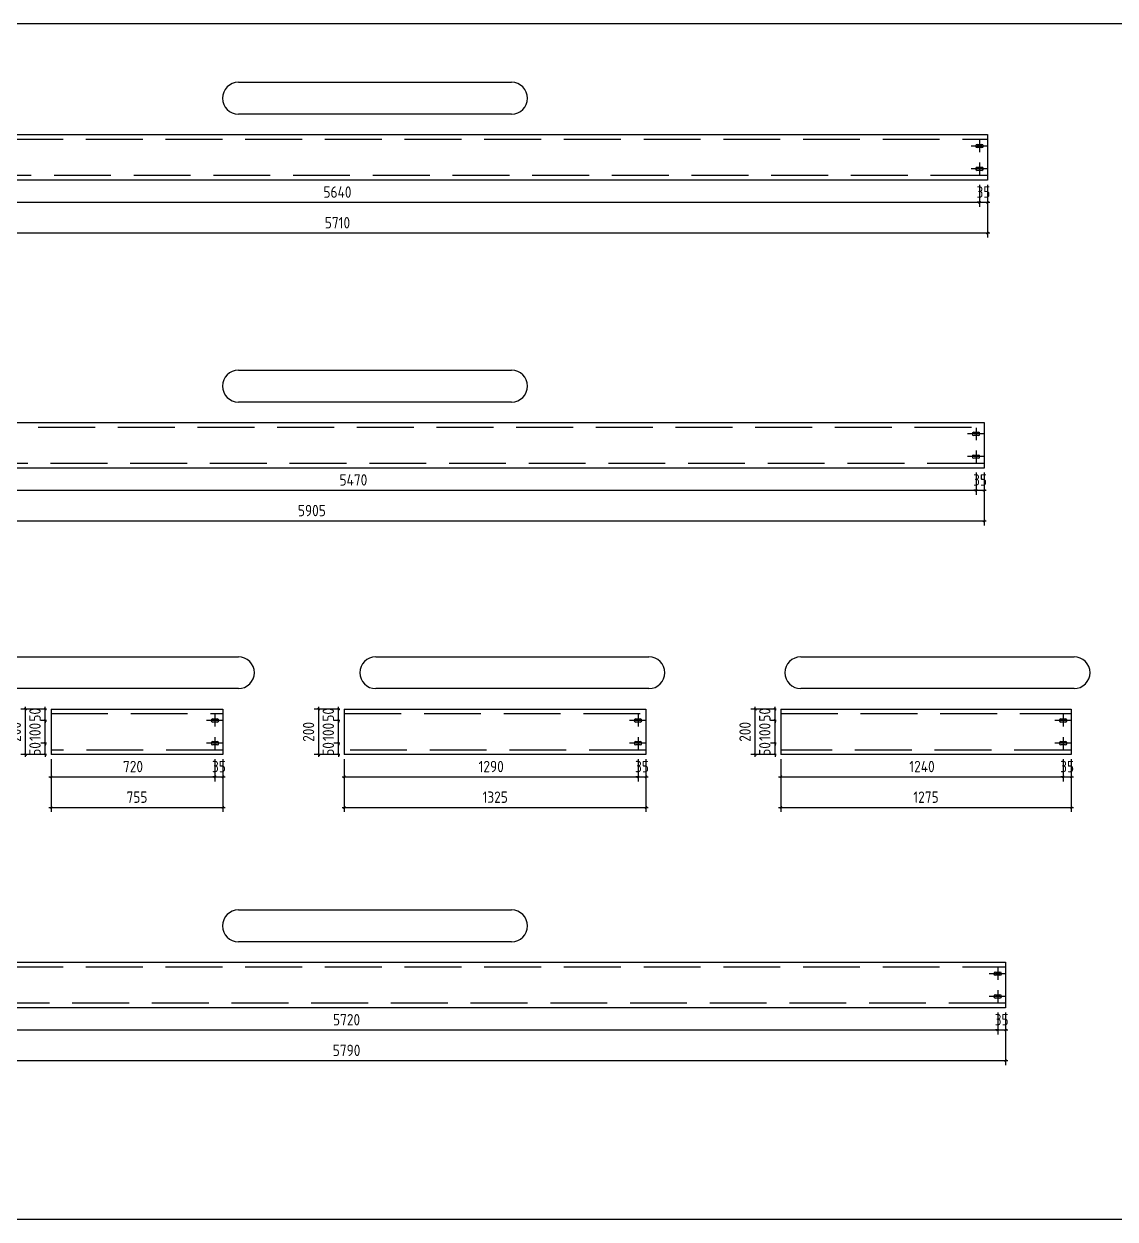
# Model space of a CAD drawing. Extents: x 102162 to 621267, y -39398 to 328893.
# Drawn here: x 415895 to 420688, y 91350 to 96600 of the extents above; entities that cross this region are included whole.
import ezdxf

# ---------------------------------------------------------------- set-up
doc = ezdxf.new("R2010")
doc.units = 0
doc.header["$LTSCALE"] = 1000
doc.header["$MEASUREMENT"] = 0
doc.linetypes.add('DASH', pattern=[0.35, 0.25, -0.1])
doc.styles.get("Standard").update_dxf_attribs({"font": 'gbenor.shx', "bigfont": 'gbcbig.shx'})
doc.dimstyles.get("Standard").update_dxf_attribs({"dimscale": 100, "dimtxt": 3.5, "dimasz": 1, "dimexe": 2.5, "dimexo": 3, "dimgap": 1.5, "dimtad": 1, "dimdec": 0, "dimzin": 0, "dimdsep": 46, "dimtxsty": 'Standard', "dimblk": 'ARCHTICK', "dimcen": 0.09, "dimadec": 0, "dimazin": 0, "dimtfac": 1, "dimtdec": 0, "dimtix": 1, "dimtmove": 2, "dimatfit": 3, "dimfxl": 1, "dimtolj": 1, "dimtzin": 0, "dimarcsym": 0})

# ---------------------------------------------------------------- blocks, each defined once
blk = doc.blocks.new('_ArchTick')
at = {"color": 0, "linetype": 'ByBlock', "const_width": 0.4}
blk.add_lwpolyline([(-0.5, -0.5), (0.5, 0.5)], dxfattribs=at)
blk = doc.blocks.new('*D9342')
at = {"color": 0, "lineweight": -2}
for p, q in [((414452.4, 95893.2), (414452.4, 95796)), ((420092.4, 95893.2), (420092.4, 95796)), ((414442.4, 95816), (420102.4, 95816))]:
    blk.add_line(p, q, dxfattribs=at)
at = {"layer": 'Defpoints', "color": 0}
for p in [(414452.4, 95913.2), (420092.4, 95913.2), (420092.4, 95816)]:
    blk.add_point(p, dxfattribs=at)
at = {"color": 0, "lineweight": -2, "xscale": 10, "yscale": 10, "zscale": 10, "rotation": 180}
blk.add_blockref('_ArchTick', (414452.4, 95816), dxfattribs=at)
at = {"color": 0, "lineweight": -2, "xscale": 10, "yscale": 10, "zscale": 10}
blk.add_blockref('_ArchTick', (420092.4, 95816), dxfattribs=at)
at = {"color": 0, "insert": (417272.4, 95861), "char_height": 50, "attachment_point": 5}
blk.add_mtext('\\A1;5640', dxfattribs=at)
blk = doc.blocks.new('*D9487')
at = {"color": 0, "lineweight": -2}
for p, q in [((420092.4, 95893.2), (420092.4, 95796)), ((420127.4, 95893.2), (420127.4, 95796)), ((420092.4, 95816), (420082.4, 95816)), ((420092.4, 95816), (420127.4, 95816)), ((420127.4, 95816), (420137.4, 95816))]:
    blk.add_line(p, q, dxfattribs=at)
at = {"layer": 'Defpoints', "color": 0}
for p in [(420092.4, 95913.2), (420127.4, 95913.2), (420127.4, 95816)]:
    blk.add_point(p, dxfattribs=at)
at = {"color": 0, "lineweight": -2, "xscale": 10, "yscale": 10, "zscale": 10}
blk.add_blockref('_ArchTick', (420092.4, 95816), dxfattribs=at)
at = {"color": 0, "lineweight": -2, "xscale": 10, "yscale": 10, "zscale": 10, "rotation": 180}
blk.add_blockref('_ArchTick', (420127.4, 95816), dxfattribs=at)
at = {"color": 0, "insert": (420109.9, 95861), "char_height": 50, "attachment_point": 5}
blk.add_mtext('\\A1;35', dxfattribs=at)
blk = doc.blocks.new('*D9488')
at = {"color": 0, "lineweight": -2}
for p, q in [((414417.4, 95893.2), (414417.4, 95661.4)), ((420127.4, 95893.2), (420127.4, 95661.4)), ((414407.4, 95681.4), (420137.4, 95681.4))]:
    blk.add_line(p, q, dxfattribs=at)
at = {"layer": 'Defpoints', "color": 0}
for p in [(414417.4, 95913.2), (420127.4, 95913.2), (420127.4, 95681.4)]:
    blk.add_point(p, dxfattribs=at)
at = {"color": 0, "lineweight": -2, "xscale": 10, "yscale": 10, "zscale": 10, "rotation": 180}
blk.add_blockref('_ArchTick', (414417.4, 95681.4), dxfattribs=at)
at = {"color": 0, "lineweight": -2, "xscale": 10, "yscale": 10, "zscale": 10}
blk.add_blockref('_ArchTick', (420127.4, 95681.4), dxfattribs=at)
at = {"color": 0, "insert": (417272.4, 95726.4), "char_height": 50, "attachment_point": 5}
blk.add_mtext('\\A1;5710', dxfattribs=at)
blk = doc.blocks.new('*D9345')
at = {"color": 0, "lineweight": -2}
for p, q in [((414607.4, 94628.8), (414607.4, 94531.6)), ((420077.4, 94628.8), (420077.4, 94531.6)), ((414597.4, 94551.6), (420087.4, 94551.6))]:
    blk.add_line(p, q, dxfattribs=at)
at = {"layer": 'Defpoints', "color": 0}
for p in [(414607.4, 94648.8), (420077.4, 94648.8), (420077.4, 94551.6)]:
    blk.add_point(p, dxfattribs=at)
at = {"color": 0, "lineweight": -2, "xscale": 10, "yscale": 10, "zscale": 10, "rotation": 180}
blk.add_blockref('_ArchTick', (414607.4, 94551.6), dxfattribs=at)
at = {"color": 0, "lineweight": -2, "xscale": 10, "yscale": 10, "zscale": 10}
blk.add_blockref('_ArchTick', (420077.4, 94551.6), dxfattribs=at)
at = {"color": 0, "insert": (417342.4, 94596.6), "char_height": 50, "attachment_point": 5}
blk.add_mtext('\\A1;5470', dxfattribs=at)
blk = doc.blocks.new('*D9492')
at = {"color": 0, "lineweight": -2}
for p, q in [((420077.4, 94628.8), (420077.4, 94531.6)), ((420112.4, 94628.8), (420112.4, 94531.6)), ((420077.4, 94551.6), (420067.4, 94551.6)), ((420077.4, 94551.6), (420112.4, 94551.6)), ((420112.4, 94551.6), (420122.4, 94551.6))]:
    blk.add_line(p, q, dxfattribs=at)
at = {"layer": 'Defpoints', "color": 0}
for p in [(420077.4, 94648.8), (420112.4, 94648.8), (420112.4, 94551.6)]:
    blk.add_point(p, dxfattribs=at)
at = {"color": 0, "lineweight": -2, "xscale": 10, "yscale": 10, "zscale": 10}
blk.add_blockref('_ArchTick', (420077.4, 94551.6), dxfattribs=at)
at = {"color": 0, "lineweight": -2, "xscale": 10, "yscale": 10, "zscale": 10, "rotation": 180}
blk.add_blockref('_ArchTick', (420112.4, 94551.6), dxfattribs=at)
at = {"color": 0, "insert": (420094.9, 94596.6), "char_height": 50, "attachment_point": 5}
blk.add_mtext('\\A1;35', dxfattribs=at)
blk = doc.blocks.new('*D9493')
at = {"color": 0, "lineweight": -2}
for p, q in [((414207.4, 94628.8), (414207.4, 94397)), ((420112.4, 94628.8), (420112.4, 94397)), ((414197.4, 94417), (420122.4, 94417))]:
    blk.add_line(p, q, dxfattribs=at)
at = {"layer": 'Defpoints', "color": 0}
for p in [(414207.4, 94648.8), (420112.4, 94648.8), (420112.4, 94417)]:
    blk.add_point(p, dxfattribs=at)
at = {"color": 0, "lineweight": -2, "xscale": 10, "yscale": 10, "zscale": 10, "rotation": 180}
blk.add_blockref('_ArchTick', (414207.4, 94417), dxfattribs=at)
at = {"color": 0, "lineweight": -2, "xscale": 10, "yscale": 10, "zscale": 10}
blk.add_blockref('_ArchTick', (420112.4, 94417), dxfattribs=at)
at = {"color": 0, "insert": (417159.9, 94462), "char_height": 50, "attachment_point": 5}
blk.add_mtext('\\A1;5905', dxfattribs=at)
blk = doc.blocks.new('*D9497')
at = {"color": 0, "lineweight": -2}
for p, q in [((418592.5, 93369.9), (418592.5, 93272.6)), ((418627.5, 93369.9), (418627.5, 93272.6)), ((418592.5, 93292.6), (418582.5, 93292.6)), ((418592.5, 93292.6), (418627.5, 93292.6)), ((418627.5, 93292.6), (418637.5, 93292.6))]:
    blk.add_line(p, q, dxfattribs=at)
at = {"layer": 'Defpoints', "color": 0}
for p in [(418592.5, 93389.9), (418627.5, 93389.9), (418627.5, 93292.6)]:
    blk.add_point(p, dxfattribs=at)
at = {"color": 0, "lineweight": -2, "xscale": 10, "yscale": 10, "zscale": 10}
blk.add_blockref('_ArchTick', (418592.5, 93292.6), dxfattribs=at)
at = {"color": 0, "lineweight": -2, "xscale": 10, "yscale": 10, "zscale": 10, "rotation": 180}
blk.add_blockref('_ArchTick', (418627.5, 93292.6), dxfattribs=at)
at = {"color": 0, "insert": (418610, 93337.6), "char_height": 50, "attachment_point": 5}
blk.add_mtext('\\A1;35', dxfattribs=at)
blk = doc.blocks.new('*D9354')
at = {"color": 0, "lineweight": -2}
for p, q in [((417302.5, 93369.9), (417302.5, 93272.6)), ((418592.5, 93369.9), (418592.5, 93272.6)), ((417292.5, 93292.6), (418602.5, 93292.6))]:
    blk.add_line(p, q, dxfattribs=at)
at = {"layer": 'Defpoints', "color": 0}
for p in [(417302.5, 93389.9), (418592.5, 93389.9), (418592.5, 93292.6)]:
    blk.add_point(p, dxfattribs=at)
at = {"color": 0, "lineweight": -2, "xscale": 10, "yscale": 10, "zscale": 10, "rotation": 180}
blk.add_blockref('_ArchTick', (417302.5, 93292.6), dxfattribs=at)
at = {"color": 0, "lineweight": -2, "xscale": 10, "yscale": 10, "zscale": 10}
blk.add_blockref('_ArchTick', (418592.5, 93292.6), dxfattribs=at)
at = {"color": 0, "insert": (417947.5, 93337.6), "char_height": 50, "attachment_point": 5}
blk.add_mtext('\\A1;1290', dxfattribs=at)
blk = doc.blocks.new('*D9355')
at = {"color": 0, "lineweight": -2}
for p, q in [((417302.5, 93369.9), (417302.5, 93138.1)), ((418627.5, 93369.9), (418627.5, 93138.1)), ((417292.5, 93158.1), (418637.5, 93158.1))]:
    blk.add_line(p, q, dxfattribs=at)
at = {"layer": 'Defpoints', "color": 0}
for p in [(417302.5, 93389.9), (418627.5, 93389.9), (418627.5, 93158.1)]:
    blk.add_point(p, dxfattribs=at)
at = {"color": 0, "lineweight": -2, "xscale": 10, "yscale": 10, "zscale": 10, "rotation": 180}
blk.add_blockref('_ArchTick', (417302.5, 93158.1), dxfattribs=at)
at = {"color": 0, "lineweight": -2, "xscale": 10, "yscale": 10, "zscale": 10}
blk.add_blockref('_ArchTick', (418627.5, 93158.1), dxfattribs=at)
at = {"color": 0, "insert": (417965, 93203.1), "char_height": 50, "attachment_point": 5}
blk.add_mtext('\\A1;1325', dxfattribs=at)
blk = doc.blocks.new('*D9356')
at = {"color": 0, "lineweight": -2}
for p, q in [((417282.5, 93439.9), (417257.1, 93439.9)), ((417277.1, 93439.9), (417277.1, 93449.9)), ((417277.1, 93389.9), (417277.1, 93439.9)), ((417282.5, 93389.9), (417257.1, 93389.9)), ((417277.1, 93389.9), (417277.1, 93379.9))]:
    blk.add_line(p, q, dxfattribs=at)
at = {"layer": 'Defpoints', "color": 0}
for p in [(417277.1, 93439.9), (417302.5, 93439.9), (417302.5, 93389.9)]:
    blk.add_point(p, dxfattribs=at)
at = {"color": 0, "lineweight": -2, "xscale": 10, "yscale": 10, "zscale": 10}
for p, rotation in [((417277.1, 93439.9), 270), ((417277.1, 93389.9), 90)]:
    blk.add_blockref('_ArchTick', p, dxfattribs=dict(at, rotation=rotation))
at = {"color": 0, "insert": (417232.1, 93414.9), "char_height": 50, "attachment_point": 5, "rotation": 90}
blk.add_mtext('\\A1;50', dxfattribs=at)
blk = doc.blocks.new('*D9357')
at = {"color": 0, "lineweight": -2}
for p, q in [((417282.5, 93539.9), (417257.1, 93539.9)), ((417277.1, 93539.9), (417277.1, 93549.9)), ((417277.1, 93439.9), (417277.1, 93539.9)), ((417282.5, 93439.9), (417257.1, 93439.9)), ((417277.1, 93439.9), (417277.1, 93429.9))]:
    blk.add_line(p, q, dxfattribs=at)
at = {"layer": 'Defpoints', "color": 0}
for p in [(417277.1, 93539.9), (417302.5, 93539.9), (417302.5, 93439.9)]:
    blk.add_point(p, dxfattribs=at)
at = {"color": 0, "lineweight": -2, "xscale": 10, "yscale": 10, "zscale": 10}
for p, rotation in [((417277.1, 93539.9), 270), ((417277.1, 93439.9), 90)]:
    blk.add_blockref('_ArchTick', p, dxfattribs=dict(at, rotation=rotation))
at = {"color": 0, "insert": (417232.1, 93489.9), "char_height": 50, "attachment_point": 5, "rotation": 90}
blk.add_mtext('\\A1;100', dxfattribs=at)
blk = doc.blocks.new('*D9358')
at = {"color": 0, "lineweight": -2}
for p, q in [((417282.5, 93589.9), (417257.1, 93589.9)), ((417277.1, 93589.9), (417277.1, 93599.9)), ((417277.1, 93539.9), (417277.1, 93589.9)), ((417282.5, 93539.9), (417257.1, 93539.9)), ((417277.1, 93539.9), (417277.1, 93529.9))]:
    blk.add_line(p, q, dxfattribs=at)
at = {"layer": 'Defpoints', "color": 0}
for p in [(417277.1, 93589.9), (417302.5, 93589.9), (417302.5, 93539.9)]:
    blk.add_point(p, dxfattribs=at)
at = {"color": 0, "lineweight": -2, "xscale": 10, "yscale": 10, "zscale": 10}
for p, rotation in [((417277.1, 93589.9), 270), ((417277.1, 93539.9), 90)]:
    blk.add_blockref('_ArchTick', p, dxfattribs=dict(at, rotation=rotation))
at = {"color": 0, "insert": (417232.1, 93564.9), "char_height": 50, "attachment_point": 5, "rotation": 90}
blk.add_mtext('\\A1;50', dxfattribs=at)
blk = doc.blocks.new('*D9359')
at = {"color": 0, "lineweight": -2}
for p, q in [((417282.5, 93589.9), (417170.3, 93589.9)), ((417190.3, 93379.9), (417190.3, 93599.9)), ((417282.5, 93389.9), (417170.3, 93389.9))]:
    blk.add_line(p, q, dxfattribs=at)
at = {"layer": 'Defpoints', "color": 0}
for p in [(417190.3, 93589.9), (417302.5, 93589.9), (417302.5, 93389.9)]:
    blk.add_point(p, dxfattribs=at)
at = {"color": 0, "lineweight": -2, "xscale": 10, "yscale": 10, "zscale": 10}
for p, rotation in [((417190.3, 93589.9), 90), ((417190.3, 93389.9), 270)]:
    blk.add_blockref('_ArchTick', p, dxfattribs=dict(at, rotation=rotation))
at = {"color": 0, "insert": (417145.3, 93489.9), "char_height": 50, "attachment_point": 5, "rotation": 90}
blk.add_mtext('\\A1;200', dxfattribs=at)
blk = doc.blocks.new('*D9360')
at = {"color": 0, "lineweight": -2}
for p, q in [((414452.4, 92257.7), (414452.4, 92160.5)), ((420172.4, 92257.7), (420172.4, 92160.5)), ((414442.4, 92180.5), (420182.4, 92180.5))]:
    blk.add_line(p, q, dxfattribs=at)
at = {"layer": 'Defpoints', "color": 0}
for p in [(414452.4, 92277.7), (420172.4, 92277.7), (420172.4, 92180.5)]:
    blk.add_point(p, dxfattribs=at)
at = {"color": 0, "lineweight": -2, "xscale": 10, "yscale": 10, "zscale": 10, "rotation": 180}
blk.add_blockref('_ArchTick', (414452.4, 92180.5), dxfattribs=at)
at = {"color": 0, "lineweight": -2, "xscale": 10, "yscale": 10, "zscale": 10}
blk.add_blockref('_ArchTick', (420172.4, 92180.5), dxfattribs=at)
at = {"color": 0, "insert": (417312.4, 92225.5), "char_height": 50, "attachment_point": 5}
blk.add_mtext('\\A1;5720', dxfattribs=at)
blk = doc.blocks.new('*D9501')
at = {"color": 0, "lineweight": -2}
for p, q in [((420172.4, 92257.7), (420172.4, 92160.5)), ((420207.4, 92257.7), (420207.4, 92160.5)), ((420172.4, 92180.5), (420162.4, 92180.5)), ((420172.4, 92180.5), (420207.4, 92180.5)), ((420207.4, 92180.5), (420217.4, 92180.5))]:
    blk.add_line(p, q, dxfattribs=at)
at = {"layer": 'Defpoints', "color": 0}
for p in [(420172.4, 92277.7), (420207.4, 92277.7), (420207.4, 92180.5)]:
    blk.add_point(p, dxfattribs=at)
at = {"color": 0, "lineweight": -2, "xscale": 10, "yscale": 10, "zscale": 10}
blk.add_blockref('_ArchTick', (420172.4, 92180.5), dxfattribs=at)
at = {"color": 0, "lineweight": -2, "xscale": 10, "yscale": 10, "zscale": 10, "rotation": 180}
blk.add_blockref('_ArchTick', (420207.4, 92180.5), dxfattribs=at)
at = {"color": 0, "insert": (420189.9, 92225.5), "char_height": 50, "attachment_point": 5}
blk.add_mtext('\\A1;35', dxfattribs=at)
blk = doc.blocks.new('*D9502')
at = {"color": 0, "lineweight": -2}
for p, q in [((414417.4, 92257.7), (414417.4, 92025.9)), ((420207.4, 92257.7), (420207.4, 92025.9)), ((414407.4, 92045.9), (420217.4, 92045.9))]:
    blk.add_line(p, q, dxfattribs=at)
at = {"layer": 'Defpoints', "color": 0}
for p in [(414417.4, 92277.7), (420207.4, 92277.7), (420207.4, 92045.9)]:
    blk.add_point(p, dxfattribs=at)
at = {"color": 0, "lineweight": -2, "xscale": 10, "yscale": 10, "zscale": 10, "rotation": 180}
blk.add_blockref('_ArchTick', (414417.4, 92045.9), dxfattribs=at)
at = {"color": 0, "lineweight": -2, "xscale": 10, "yscale": 10, "zscale": 10}
blk.add_blockref('_ArchTick', (420207.4, 92045.9), dxfattribs=at)
at = {"color": 0, "insert": (417312.4, 92090.9), "char_height": 50, "attachment_point": 5}
blk.add_mtext('\\A1;5790', dxfattribs=at)
blk = doc.blocks.new('*D9505')
at = {"color": 0, "lineweight": -2}
for p, q in [((416734.3, 93369.9), (416734.3, 93272.6)), ((416769.3, 93369.9), (416769.3, 93272.6)), ((416734.3, 93292.6), (416724.3, 93292.6)), ((416734.3, 93292.6), (416769.3, 93292.6)), ((416769.3, 93292.6), (416779.3, 93292.6))]:
    blk.add_line(p, q, dxfattribs=at)
at = {"layer": 'Defpoints', "color": 0}
for p in [(416734.3, 93389.9), (416769.3, 93389.9), (416769.3, 93292.6)]:
    blk.add_point(p, dxfattribs=at)
at = {"color": 0, "lineweight": -2, "xscale": 10, "yscale": 10, "zscale": 10}
blk.add_blockref('_ArchTick', (416734.3, 93292.6), dxfattribs=at)
at = {"color": 0, "lineweight": -2, "xscale": 10, "yscale": 10, "zscale": 10, "rotation": 180}
blk.add_blockref('_ArchTick', (416769.3, 93292.6), dxfattribs=at)
at = {"color": 0, "insert": (416751.8, 93337.6), "char_height": 50, "attachment_point": 5}
blk.add_mtext('\\A1;35', dxfattribs=at)
blk = doc.blocks.new('*D9363')
at = {"color": 0, "lineweight": -2}
for p, q in [((416014.3, 93369.9), (416014.3, 93272.6)), ((416734.3, 93369.9), (416734.3, 93272.6)), ((416004.3, 93292.6), (416744.3, 93292.6))]:
    blk.add_line(p, q, dxfattribs=at)
at = {"layer": 'Defpoints', "color": 0}
for p in [(416014.3, 93389.9), (416734.3, 93389.9), (416734.3, 93292.6)]:
    blk.add_point(p, dxfattribs=at)
at = {"color": 0, "lineweight": -2, "xscale": 10, "yscale": 10, "zscale": 10, "rotation": 180}
blk.add_blockref('_ArchTick', (416014.3, 93292.6), dxfattribs=at)
at = {"color": 0, "lineweight": -2, "xscale": 10, "yscale": 10, "zscale": 10}
blk.add_blockref('_ArchTick', (416734.3, 93292.6), dxfattribs=at)
at = {"color": 0, "insert": (416374.3, 93337.6), "char_height": 50, "attachment_point": 5}
blk.add_mtext('\\A1;720', dxfattribs=at)
blk = doc.blocks.new('*D9364')
at = {"color": 0, "lineweight": -2}
for p, q in [((416014.3, 93369.9), (416014.3, 93138.1)), ((416769.3, 93369.9), (416769.3, 93138.1)), ((416004.3, 93158.1), (416779.3, 93158.1))]:
    blk.add_line(p, q, dxfattribs=at)
at = {"layer": 'Defpoints', "color": 0}
for p in [(416014.3, 93389.9), (416769.3, 93389.9), (416769.3, 93158.1)]:
    blk.add_point(p, dxfattribs=at)
at = {"color": 0, "lineweight": -2, "xscale": 10, "yscale": 10, "zscale": 10, "rotation": 180}
blk.add_blockref('_ArchTick', (416014.3, 93158.1), dxfattribs=at)
at = {"color": 0, "lineweight": -2, "xscale": 10, "yscale": 10, "zscale": 10}
blk.add_blockref('_ArchTick', (416769.3, 93158.1), dxfattribs=at)
at = {"color": 0, "insert": (416391.8, 93203.1), "char_height": 50, "attachment_point": 5}
blk.add_mtext('\\A1;755', dxfattribs=at)
blk = doc.blocks.new('*D9365')
at = {"color": 0, "lineweight": -2}
for p, q in [((415994.3, 93439.9), (415968.8, 93439.9)), ((415988.8, 93439.9), (415988.8, 93449.9)), ((415988.8, 93389.9), (415988.8, 93439.9)), ((415994.3, 93389.9), (415968.8, 93389.9)), ((415988.8, 93389.9), (415988.8, 93379.9))]:
    blk.add_line(p, q, dxfattribs=at)
at = {"layer": 'Defpoints', "color": 0}
for p in [(415988.8, 93439.9), (416014.3, 93439.9), (416014.3, 93389.9)]:
    blk.add_point(p, dxfattribs=at)
at = {"color": 0, "lineweight": -2, "xscale": 10, "yscale": 10, "zscale": 10}
for p, rotation in [((415988.8, 93439.9), 270), ((415988.8, 93389.9), 90)]:
    blk.add_blockref('_ArchTick', p, dxfattribs=dict(at, rotation=rotation))
at = {"color": 0, "insert": (415943.8, 93414.9), "char_height": 50, "attachment_point": 5, "rotation": 90}
blk.add_mtext('\\A1;50', dxfattribs=at)
blk = doc.blocks.new('*D9366')
at = {"color": 0, "lineweight": -2}
for p, q in [((415994.3, 93539.9), (415968.8, 93539.9)), ((415988.8, 93539.9), (415988.8, 93549.9)), ((415988.8, 93439.9), (415988.8, 93539.9)), ((415994.3, 93439.9), (415968.8, 93439.9)), ((415988.8, 93439.9), (415988.8, 93429.9))]:
    blk.add_line(p, q, dxfattribs=at)
at = {"layer": 'Defpoints', "color": 0}
for p in [(415988.8, 93539.9), (416014.3, 93539.9), (416014.3, 93439.9)]:
    blk.add_point(p, dxfattribs=at)
at = {"color": 0, "lineweight": -2, "xscale": 10, "yscale": 10, "zscale": 10}
for p, rotation in [((415988.8, 93539.9), 270), ((415988.8, 93439.9), 90)]:
    blk.add_blockref('_ArchTick', p, dxfattribs=dict(at, rotation=rotation))
at = {"color": 0, "insert": (415943.8, 93489.9), "char_height": 50, "attachment_point": 5, "rotation": 90}
blk.add_mtext('\\A1;100', dxfattribs=at)
blk = doc.blocks.new('*D9367')
at = {"color": 0, "lineweight": -2}
for p, q in [((415994.3, 93589.9), (415968.8, 93589.9)), ((415988.8, 93589.9), (415988.8, 93599.9)), ((415988.8, 93539.9), (415988.8, 93589.9)), ((415994.3, 93539.9), (415968.8, 93539.9)), ((415988.8, 93539.9), (415988.8, 93529.9))]:
    blk.add_line(p, q, dxfattribs=at)
at = {"layer": 'Defpoints', "color": 0}
for p in [(415988.8, 93589.9), (416014.3, 93589.9), (416014.3, 93539.9)]:
    blk.add_point(p, dxfattribs=at)
at = {"color": 0, "lineweight": -2, "xscale": 10, "yscale": 10, "zscale": 10}
for p, rotation in [((415988.8, 93589.9), 270), ((415988.8, 93539.9), 90)]:
    blk.add_blockref('_ArchTick', p, dxfattribs=dict(at, rotation=rotation))
at = {"color": 0, "insert": (415943.8, 93564.9), "char_height": 50, "attachment_point": 5, "rotation": 90}
blk.add_mtext('\\A1;50', dxfattribs=at)
blk = doc.blocks.new('*D9368')
at = {"color": 0, "lineweight": -2}
for p, q in [((415994.3, 93589.9), (415882, 93589.9)), ((415902, 93379.9), (415902, 93599.9)), ((415994.3, 93389.9), (415882, 93389.9))]:
    blk.add_line(p, q, dxfattribs=at)
at = {"layer": 'Defpoints', "color": 0}
for p in [(415902, 93589.9), (416014.3, 93589.9), (416014.3, 93389.9)]:
    blk.add_point(p, dxfattribs=at)
at = {"color": 0, "lineweight": -2, "xscale": 10, "yscale": 10, "zscale": 10}
for p, rotation in [((415902, 93589.9), 90), ((415902, 93389.9), 270)]:
    blk.add_blockref('_ArchTick', p, dxfattribs=dict(at, rotation=rotation))
at = {"color": 0, "insert": (415857, 93489.9), "char_height": 50, "attachment_point": 5, "rotation": 90}
blk.add_mtext('\\A1;200', dxfattribs=at)
blk = doc.blocks.new('*D9441')
at = {"color": 0, "lineweight": -2}
for p, q in [((420460, 93369.9), (420460, 93272.6)), ((420495, 93369.9), (420495, 93272.6)), ((420460, 93292.6), (420450, 93292.6)), ((420460, 93292.6), (420495, 93292.6)), ((420495, 93292.6), (420505, 93292.6))]:
    blk.add_line(p, q, dxfattribs=at)
at = {"layer": 'Defpoints', "color": 0}
for p in [(420460, 93389.9), (420495, 93389.9), (420495, 93292.6)]:
    blk.add_point(p, dxfattribs=at)
at = {"color": 0, "lineweight": -2, "xscale": 10, "yscale": 10, "zscale": 10}
blk.add_blockref('_ArchTick', (420460, 93292.6), dxfattribs=at)
at = {"color": 0, "lineweight": -2, "xscale": 10, "yscale": 10, "zscale": 10, "rotation": 180}
blk.add_blockref('_ArchTick', (420495, 93292.6), dxfattribs=at)
at = {"color": 0, "insert": (420477.5, 93337.6), "char_height": 50, "attachment_point": 5}
blk.add_mtext('\\A1;35', dxfattribs=at)
blk = doc.blocks.new('*D9304')
at = {"color": 0, "lineweight": -2}
for p, q in [((419220, 93369.9), (419220, 93272.6)), ((420460, 93369.9), (420460, 93272.6)), ((419210, 93292.6), (420470, 93292.6))]:
    blk.add_line(p, q, dxfattribs=at)
at = {"layer": 'Defpoints', "color": 0}
for p in [(419220, 93389.9), (420460, 93389.9), (420460, 93292.6)]:
    blk.add_point(p, dxfattribs=at)
at = {"color": 0, "lineweight": -2, "xscale": 10, "yscale": 10, "zscale": 10, "rotation": 180}
blk.add_blockref('_ArchTick', (419220, 93292.6), dxfattribs=at)
at = {"color": 0, "lineweight": -2, "xscale": 10, "yscale": 10, "zscale": 10}
blk.add_blockref('_ArchTick', (420460, 93292.6), dxfattribs=at)
at = {"color": 0, "insert": (419840, 93337.6), "char_height": 50, "attachment_point": 5}
blk.add_mtext('\\A1;1240', dxfattribs=at)
blk = doc.blocks.new('*D9305')
at = {"color": 0, "lineweight": -2}
for p, q in [((419220, 93369.9), (419220, 93138.1)), ((420495, 93369.9), (420495, 93138.1)), ((419210, 93158.1), (420505, 93158.1))]:
    blk.add_line(p, q, dxfattribs=at)
at = {"layer": 'Defpoints', "color": 0}
for p in [(419220, 93389.9), (420495, 93389.9), (420495, 93158.1)]:
    blk.add_point(p, dxfattribs=at)
at = {"color": 0, "lineweight": -2, "xscale": 10, "yscale": 10, "zscale": 10, "rotation": 180}
blk.add_blockref('_ArchTick', (419220, 93158.1), dxfattribs=at)
at = {"color": 0, "lineweight": -2, "xscale": 10, "yscale": 10, "zscale": 10}
blk.add_blockref('_ArchTick', (420495, 93158.1), dxfattribs=at)
at = {"color": 0, "insert": (419857.5, 93203.1), "char_height": 50, "attachment_point": 5}
blk.add_mtext('\\A1;1275', dxfattribs=at)
blk = doc.blocks.new('*D9306')
at = {"color": 0, "lineweight": -2}
for p, q in [((419200, 93439.9), (419174.5, 93439.9)), ((419194.5, 93439.9), (419194.5, 93449.9)), ((419194.5, 93389.9), (419194.5, 93439.9)), ((419200, 93389.9), (419174.5, 93389.9)), ((419194.5, 93389.9), (419194.5, 93379.9))]:
    blk.add_line(p, q, dxfattribs=at)
at = {"layer": 'Defpoints', "color": 0}
for p in [(419194.5, 93439.9), (419220, 93439.9), (419220, 93389.9)]:
    blk.add_point(p, dxfattribs=at)
at = {"color": 0, "lineweight": -2, "xscale": 10, "yscale": 10, "zscale": 10}
for p, rotation in [((419194.5, 93439.9), 270), ((419194.5, 93389.9), 90)]:
    blk.add_blockref('_ArchTick', p, dxfattribs=dict(at, rotation=rotation))
at = {"color": 0, "insert": (419149.5, 93414.9), "char_height": 50, "attachment_point": 5, "rotation": 90}
blk.add_mtext('\\A1;50', dxfattribs=at)
blk = doc.blocks.new('*D9307')
at = {"color": 0, "lineweight": -2}
for p, q in [((419200, 93539.9), (419174.5, 93539.9)), ((419194.5, 93539.9), (419194.5, 93549.9)), ((419194.5, 93439.9), (419194.5, 93539.9)), ((419200, 93439.9), (419174.5, 93439.9)), ((419194.5, 93439.9), (419194.5, 93429.9))]:
    blk.add_line(p, q, dxfattribs=at)
at = {"layer": 'Defpoints', "color": 0}
for p in [(419194.5, 93539.9), (419220, 93539.9), (419220, 93439.9)]:
    blk.add_point(p, dxfattribs=at)
at = {"color": 0, "lineweight": -2, "xscale": 10, "yscale": 10, "zscale": 10}
for p, rotation in [((419194.5, 93539.9), 270), ((419194.5, 93439.9), 90)]:
    blk.add_blockref('_ArchTick', p, dxfattribs=dict(at, rotation=rotation))
at = {"color": 0, "insert": (419149.5, 93489.9), "char_height": 50, "attachment_point": 5, "rotation": 90}
blk.add_mtext('\\A1;100', dxfattribs=at)
blk = doc.blocks.new('*D9308')
at = {"color": 0, "lineweight": -2}
for p, q in [((419200, 93589.9), (419174.5, 93589.9)), ((419194.5, 93589.9), (419194.5, 93599.9)), ((419194.5, 93539.9), (419194.5, 93589.9)), ((419200, 93539.9), (419174.5, 93539.9)), ((419194.5, 93539.9), (419194.5, 93529.9))]:
    blk.add_line(p, q, dxfattribs=at)
at = {"layer": 'Defpoints', "color": 0}
for p in [(419194.5, 93589.9), (419220, 93589.9), (419220, 93539.9)]:
    blk.add_point(p, dxfattribs=at)
at = {"color": 0, "lineweight": -2, "xscale": 10, "yscale": 10, "zscale": 10}
for p, rotation in [((419194.5, 93589.9), 270), ((419194.5, 93539.9), 90)]:
    blk.add_blockref('_ArchTick', p, dxfattribs=dict(at, rotation=rotation))
at = {"color": 0, "insert": (419149.5, 93564.9), "char_height": 50, "attachment_point": 5, "rotation": 90}
blk.add_mtext('\\A1;50', dxfattribs=at)
blk = doc.blocks.new('*D9309')
at = {"color": 0, "lineweight": -2}
for p, q in [((419200, 93589.9), (419087.7, 93589.9)), ((419107.7, 93379.9), (419107.7, 93599.9)), ((419200, 93389.9), (419087.7, 93389.9))]:
    blk.add_line(p, q, dxfattribs=at)
at = {"layer": 'Defpoints', "color": 0}
for p in [(419107.7, 93589.9), (419220, 93589.9), (419220, 93389.9)]:
    blk.add_point(p, dxfattribs=at)
at = {"color": 0, "lineweight": -2, "xscale": 10, "yscale": 10, "zscale": 10}
for p, rotation in [((419107.7, 93589.9), 90), ((419107.7, 93389.9), 270)]:
    blk.add_blockref('_ArchTick', p, dxfattribs=dict(at, rotation=rotation))
at = {"color": 0, "insert": (419062.7, 93489.9), "char_height": 50, "attachment_point": 5, "rotation": 90}
blk.add_mtext('\\A1;200', dxfattribs=at)

msp = doc.modelspace()

# ---------------------------------------------------------------- linework, layer by layer
for p, q in [((416837.4, 96343.1), (418037.4, 96343.1)), ((418037.4, 96203.1), (416837.4, 96203.1)), ((414417.4, 96113.2), (420127.4, 96113.2)), ((420092.4, 96090.2), (420092.4, 96036.2)), ((420127.4, 96113.2), (420127.4, 95913.2)), ((420129.4, 96063.2), (420055.4, 96063.2)), ((420082.4, 96070.2), (420102.4, 96070.2)), ((420092.4, 96063.2), (420082.4, 96063.2)), ((420102.4, 96056.2), (420082.4, 96056.2)), ((420082.4, 95970.2), (420102.4, 95970.2)), ((420092.4, 95990.2), (420092.4, 95936.2)), ((420129.4, 95963.2), (420055.4, 95963.2)), ((420092.4, 95963.2), (420082.4, 95963.2)), ((420102.4, 95956.2), (420082.4, 95956.2)), ((420127.4, 95913.2), (414417.4, 95913.2)), ((416837.4, 95078.7), (418037.4, 95078.7)), ((418037.4, 94938.7), (416837.4, 94938.7)), ((414207.4, 94848.8), (420112.4, 94848.8)), ((420077.4, 94825.8), (420077.4, 94771.8)), ((420112.4, 94848.8), (420112.4, 94648.8)), ((420114.4, 94798.8), (420040.4, 94798.8)), ((420067.4, 94805.8), (420087.4, 94805.8)), ((420077.4, 94798.8), (420067.4, 94798.8)), ((420087.4, 94791.8), (420067.4, 94791.8)), ((420077.4, 94725.8), (420077.4, 94671.8)), ((420114.4, 94698.8), (420040.4, 94698.8)), ((420067.4, 94705.8), (420087.4, 94705.8)), ((420077.4, 94698.8), (420067.4, 94698.8)), ((420087.4, 94691.8), (420067.4, 94691.8)), ((420112.4, 94648.8), (414207.4, 94648.8)), ((415637.3, 93819.8), (416837.3, 93819.8)), ((417440.5, 93819.8), (418640.5, 93819.8)), ((419307.9, 93819.8), (420507.9, 93819.8)), ((416837.3, 93679.8), (415637.3, 93679.8)), ((418640.5, 93679.8), (417440.5, 93679.8)), ((420507.9, 93679.8), (419307.9, 93679.8)), ((416014.3, 93589.9), (416769.3, 93589.9)), ((416014.3, 93589.9), (416014.3, 93389.9)), ((416734.3, 93566.9), (416734.3, 93512.9)), ((416769.3, 93589.9), (416769.3, 93389.9)), ((417302.5, 93589.9), (418627.5, 93589.9)), ((417302.5, 93589.9), (417302.5, 93389.9)), ((418592.5, 93566.9), (418592.5, 93512.9)), ((418627.5, 93589.9), (418627.5, 93389.9)), ((419220, 93589.9), (420495, 93589.9)), ((419220, 93589.9), (419220, 93389.9)), ((420460, 93566.9), (420460, 93512.9)), ((420495, 93589.9), (420495, 93389.9)), ((416771.3, 93539.9), (416697.3, 93539.9)), ((416724.3, 93546.9), (416744.3, 93546.9)), ((416734.3, 93539.9), (416724.3, 93539.9)), ((416744.3, 93532.9), (416724.3, 93532.9)), ((418629.5, 93539.9), (418555.5, 93539.9)), ((418582.5, 93546.9), (418602.5, 93546.9)), ((418592.5, 93539.9), (418582.5, 93539.9)), ((418602.5, 93532.9), (418582.5, 93532.9)), ((420497, 93539.9), (420423, 93539.9)), ((420450, 93546.9), (420470, 93546.9)), ((420460, 93539.9), (420450, 93539.9)), ((420470, 93532.9), (420450, 93532.9)), ((416734.3, 93466.9), (416734.3, 93412.9)), ((418592.5, 93466.9), (418592.5, 93412.9)), ((420460, 93466.9), (420460, 93412.9)), ((416771.3, 93439.9), (416697.3, 93439.9)), ((416724.3, 93446.9), (416744.3, 93446.9)), ((416734.3, 93439.9), (416724.3, 93439.9)), ((416744.3, 93432.9), (416724.3, 93432.9)), ((418629.5, 93439.9), (418555.5, 93439.9)), ((418582.5, 93446.9), (418602.5, 93446.9)), ((418592.5, 93439.9), (418582.5, 93439.9)), ((418602.5, 93432.9), (418582.5, 93432.9)), ((420497, 93439.9), (420423, 93439.9)), ((420450, 93446.9), (420470, 93446.9)), ((420460, 93439.9), (420450, 93439.9)), ((420470, 93432.9), (420450, 93432.9)), ((416769.3, 93389.9), (416014.3, 93389.9)), ((418627.5, 93389.9), (417302.5, 93389.9)), ((420495, 93389.9), (419220, 93389.9)), ((416837.4, 92707.6), (418037.4, 92707.6)), ((418037.4, 92567.6), (416837.4, 92567.6)), ((414417.4, 92477.7), (420207.4, 92477.7)), ((420172.4, 92454.7), (420172.4, 92400.7)), ((420207.4, 92477.7), (420207.4, 92277.7)), ((420209.4, 92427.7), (420135.4, 92427.7)), ((420162.4, 92434.7), (420182.4, 92434.7)), ((420172.4, 92427.7), (420162.4, 92427.7)), ((420182.4, 92420.7), (420162.4, 92420.7)), ((420172.4, 92354.7), (420172.4, 92300.7)), ((420209.4, 92327.7), (420135.4, 92327.7)), ((420162.4, 92334.7), (420182.4, 92334.7)), ((420172.4, 92327.7), (420162.4, 92327.7)), ((420182.4, 92320.7), (420162.4, 92320.7)), ((420207.4, 92277.7), (414417.4, 92277.7))]:
    msp.add_line(p, q)
at = {"linetype": 'DASH'}
for p, q in [((414417.4, 96093.2), (420127.4, 96093.2)), ((420127.4, 95933.2), (414417.4, 95933.2)), ((414207.4, 94828.8), (420112.4, 94828.8)), ((420112.4, 94668.8), (414207.4, 94668.8)), ((416014.3, 93569.9), (416769.3, 93569.9)), ((417302.5, 93569.9), (418627.5, 93569.9)), ((419220, 93569.9), (420495, 93569.9)), ((416769.3, 93409.9), (416014.3, 93409.9)), ((418627.5, 93409.9), (417302.5, 93409.9)), ((420495, 93409.9), (419220, 93409.9)), ((414417.4, 92457.7), (420207.4, 92457.7)), ((420207.4, 92297.7), (414417.4, 92297.7))]:
    msp.add_line(p, q, dxfattribs=at)
msp.add_lwpolyline([(420798.4, 96599.7), (413373.4, 96599.7), (413373.4, 91349.7), (420798.4, 91349.7)], close=True)
for centre, radius, start, end in [((416837.4, 96273.1), 70, 90, 270), ((418037.4, 96273.1), 70, 270, 90), ((420082.4, 96063.2), 7, 90, 270), ((420102.4, 96063.2), 7, 270, 90), ((420082.4, 95963.2), 7, 90, 270), ((420102.4, 95963.2), 7, 270, 90), ((416837.4, 95008.7), 70, 90, 270), ((418037.4, 95008.7), 70, 270, 90), ((420067.4, 94798.8), 7, 90, 270), ((420087.4, 94798.8), 7, 270, 90), ((420067.4, 94698.8), 7, 90, 270), ((420087.4, 94698.8), 7, 270, 90), ((416837.3, 93749.8), 70, 270, 90), ((417440.5, 93749.8), 70, 90, 270), ((418640.5, 93749.8), 70, 270, 90), ((419307.9, 93749.8), 70, 90, 270), ((420507.9, 93749.8), 70, 270, 90), ((416724.3, 93539.9), 7, 90, 270), ((416744.3, 93539.9), 7, 270, 90), ((418582.5, 93539.9), 7, 90, 270), ((418602.5, 93539.9), 7, 270, 90), ((420450, 93539.9), 7, 90, 270), ((420470, 93539.9), 7, 270, 90), ((416724.3, 93439.9), 7, 90, 270), ((416744.3, 93439.9), 7, 270, 90), ((418582.5, 93439.9), 7, 90, 270), ((418602.5, 93439.9), 7, 270, 90), ((420450, 93439.9), 7, 90, 270), ((420470, 93439.9), 7, 270, 90), ((416837.4, 92637.6), 70, 90, 270), ((418037.4, 92637.6), 70, 270, 90), ((420162.4, 92427.7), 7, 90, 270), ((420182.4, 92427.7), 7, 270, 90), ((420162.4, 92327.7), 7, 90, 270), ((420182.4, 92327.7), 7, 270, 90)]:
    msp.add_arc(centre, radius, start, end)

# ---------------------------------------------------------------- dimensions: what is measured, and where the dimension line sits
at = {"color": 4}
for p1, p2, distance, picture, middle in [((414417.4, 95913.2), (420127.4, 95913.2), -231.8, '*D9488', (417272.4, 95726.4)), ((414207.4, 94648.8), (420112.4, 94648.8), -231.8, '*D9493', (417159.9, 94462)), ((416014.3, 93389.9), (416014.3, 93589.9), 112.3, '*D9368', (415857, 93489.9)), ((417302.5, 93389.9), (417302.5, 93589.9), 112.3, '*D9359', (417145.3, 93489.9)), ((419220, 93389.9), (419220, 93589.9), 112.3, '*D9309', (419062.7, 93489.9)), ((416014.3, 93389.9), (416769.3, 93389.9), -231.8, '*D9364', (416391.8, 93203.1)), ((417302.5, 93389.9), (418627.5, 93389.9), -231.8, '*D9355', (417965, 93203.1)), ((419220, 93389.9), (420495, 93389.9), -231.8, '*D9305', (419857.5, 93203.1)), ((414417.4, 92277.7), (420207.4, 92277.7), -231.8, '*D9502', (417312.4, 92090.9))]:
    dim = msp.add_aligned_dim(p1=p1, p2=p2, distance=distance, dimstyle='Standard', override={"dimtxt": 0.5, "dimasz": 0.1, "dimexe": 0.2, "dimexo": 0.2, "dimgap": 0.2, "dimdle": 0.1}, dxfattribs=at)
    dim.commit()
    dim.dimension.update_dxf_attribs({"geometry": picture, "text_midpoint": middle})
for base, p1, p2, picture, middle in [((420092.4, 95816), (414452.4, 95913.2), (420092.4, 95913.2), '*D9342', (417272.4, 95861)), ((420127.4, 95816), (420092.4, 95913.2), (420127.4, 95913.2), '*D9487', (420109.9, 95861)), ((420077.4, 94551.6), (414607.4, 94648.8), (420077.4, 94648.8), '*D9345', (417342.4, 94596.6)), ((420112.4, 94551.6), (420077.4, 94648.8), (420112.4, 94648.8), '*D9492', (420094.9, 94596.6)), ((416734.3, 93292.6), (416014.3, 93389.9), (416734.3, 93389.9), '*D9363', (416374.3, 93337.6)), ((416769.3, 93292.6), (416734.3, 93389.9), (416769.3, 93389.9), '*D9505', (416751.8, 93337.6)), ((418592.5, 93292.6), (417302.5, 93389.9), (418592.5, 93389.9), '*D9354', (417947.5, 93337.6)), ((418627.5, 93292.6), (418592.5, 93389.9), (418627.5, 93389.9), '*D9497', (418610, 93337.6)), ((420460, 93292.6), (419220, 93389.9), (420460, 93389.9), '*D9304', (419840, 93337.6)), ((420495, 93292.6), (420460, 93389.9), (420495, 93389.9), '*D9441', (420477.5, 93337.6)), ((420172.4, 92180.5), (414452.4, 92277.7), (420172.4, 92277.7), '*D9360', (417312.4, 92225.5)), ((420207.4, 92180.5), (420172.4, 92277.7), (420207.4, 92277.7), '*D9501', (420189.9, 92225.5))]:
    dim = msp.add_linear_dim(base=base, p1=p1, p2=p2, dimstyle='Standard', override={"dimtxt": 0.5, "dimasz": 0.1, "dimexe": 0.2, "dimexo": 0.2, "dimgap": 0.2, "dimdle": 0.1}, dxfattribs=at)
    dim.commit()
    dim.dimension.update_dxf_attribs({"geometry": picture, "text_midpoint": middle})
for base, p1, p2, picture, middle in [((415988.8, 93589.9), (416014.3, 93539.9), (416014.3, 93589.9), '*D9367', (415943.8, 93564.9)), ((417277.1, 93589.9), (417302.5, 93539.9), (417302.5, 93589.9), '*D9358', (417232.1, 93564.9)), ((419194.5, 93589.9), (419220, 93539.9), (419220, 93589.9), '*D9308', (419149.5, 93564.9)), ((415988.8, 93539.9), (416014.3, 93439.9), (416014.3, 93539.9), '*D9366', (415943.8, 93489.9)), ((417277.1, 93539.9), (417302.5, 93439.9), (417302.5, 93539.9), '*D9357', (417232.1, 93489.9)), ((419194.5, 93539.9), (419220, 93439.9), (419220, 93539.9), '*D9307', (419149.5, 93489.9)), ((415988.8, 93439.9), (416014.3, 93389.9), (416014.3, 93439.9), '*D9365', (415943.8, 93414.9)), ((417277.1, 93439.9), (417302.5, 93389.9), (417302.5, 93439.9), '*D9356', (417232.1, 93414.9)), ((419194.5, 93439.9), (419220, 93389.9), (419220, 93439.9), '*D9306', (419149.5, 93414.9))]:
    dim = msp.add_linear_dim(base=base, p1=p1, p2=p2, angle=90, dimstyle='Standard', override={"dimtxt": 0.5, "dimasz": 0.1, "dimexe": 0.2, "dimexo": 0.2, "dimgap": 0.2, "dimdle": 0.1}, dxfattribs=at)
    dim.commit()
    dim.dimension.update_dxf_attribs({"geometry": picture, "text_midpoint": middle})

doc.saveas('drawing.dxf')
